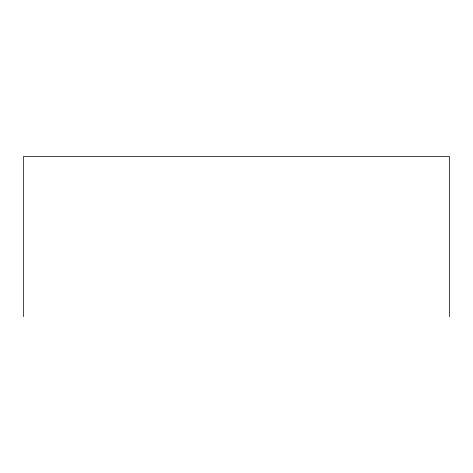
<?xml version="1.0" encoding="UTF-8"?>
<svg xmlns="http://www.w3.org/2000/svg" width="473" height="473" viewBox="0 0 473 473"><rect width="100%" height="100%" fill="white"/><g stroke="black" fill="none" stroke-linecap="round" stroke-linejoin="round"><path stroke-width="0.71" d="M449.35 316.65L449.35 156.35L23.65 156.35L23.65 316.65"/></g></svg>
